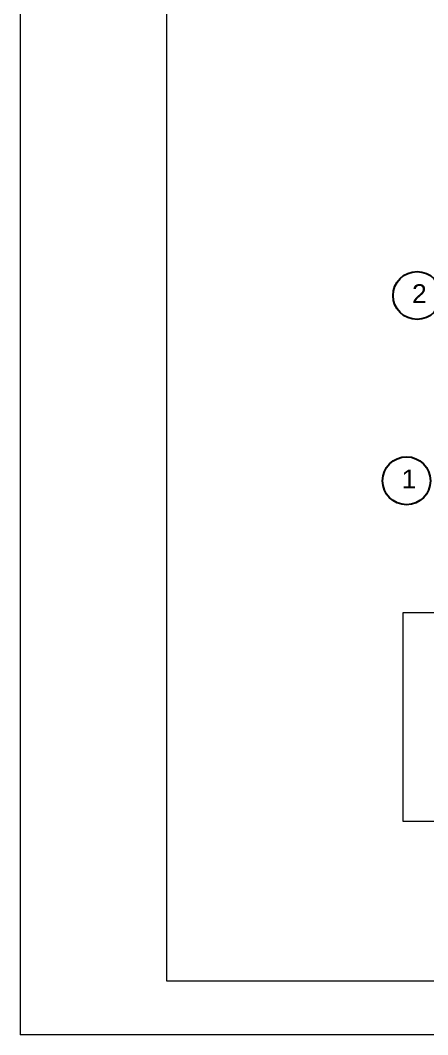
# Model space of a CAD drawing. Header units: centimetres. Extents: x 7465 to 14095, y 337 to 3307.
# Drawn here: x 7465 to 8218, y 337 to 2213 of the extents above; entities that cross this region are included whole.
import ezdxf

# ---------------------------------------------------------------- set-up
doc = ezdxf.new("R2010")
doc.units = ezdxf.units.CM
doc.header["$MEASUREMENT"] = 0
for name, color, linetype, lineweight in [('02_ściany', 253, 'Continuous', 15), ('[0.50]  grube', 253, 'Continuous', 13), ('[stand]  pomocnicze', 253, 'Continuous', 13), ('OPISY PIONOW', 7, 'Continuous', 25)]:
    doc.layers.add(name, color=color, linetype=linetype, lineweight=lineweight)

msp = doc.modelspace()

# ---------------------------------------------------------------- linework, layer by layer
at = {"layer": '02_ściany', "color": 0}
for p, q in [((8171.9, 1116.9), (8171.9, 731.9)), ((8339.9, 1116.9), (8171.9, 1116.9)), ((8171.9, 731.9), (8659.9, 731.9))]:
    msp.add_line(p, q, dxfattribs=at)
at = {"layer": '[0.50]  grube', "color": 0}
for p, q in [((7735.3, 3206.8), (7735.3, 436.8)), ((7735.3, 436.8), (13995.2, 436.8))]:
    msp.add_line(p, q, dxfattribs=at)
at = {"layer": '[stand]  pomocnicze', "color": 0}
for p in [(7464.7, 3306.8), (14095.2, 336.8)]:
    msp.add_line(p, (7464.7, 336.8), dxfattribs=at)
at = {"layer": 'OPISY PIONOW'}
for centre in [(8198.2, 1704.1), (8178.7, 1361.4)]:
    msp.add_circle(centre, 44.3, dxfattribs=at)

# ---------------------------------------------------------------- texts
at = {"layer": 'OPISY PIONOW', "char_height": 35, "width": 106.558, "attachment_point": 1}
for s, insert in [('{\\fArial|b0|i0|c238|p34;2}', (8188.9, 1725)), ('{\\fArial|b0|i0|c238|p34;1}', (8169.5, 1382.2))]:
    msp.add_mtext(s, dxfattribs=dict(at, insert=insert))

doc.saveas('drawing.dxf')
